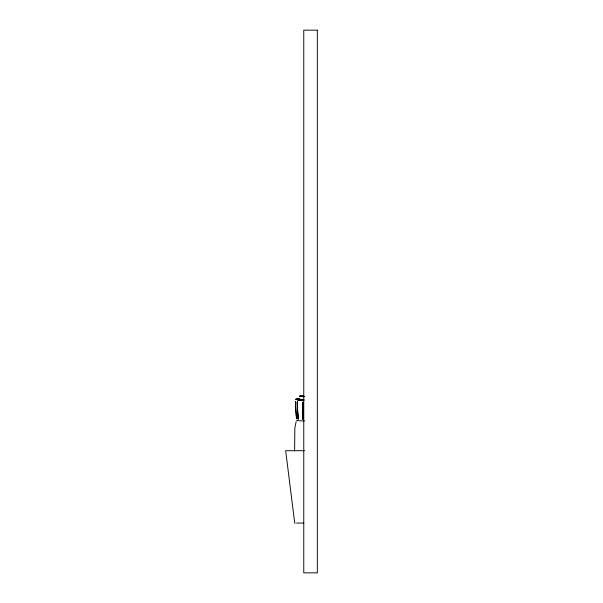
<?xml version="1.0" encoding="UTF-8"?>
<svg xmlns="http://www.w3.org/2000/svg" width="603" height="603" viewBox="0 0 603 603"><rect width="100%" height="100%" fill="white"/><g stroke="black" fill="none" stroke-linecap="round" stroke-linejoin="round"><path stroke-width="0.9" d="M302.887 419.334L303.128 402.186A134.763 8.834 -89.1 0 0 303.03 419.341L302.887 419.334A134.763 8.834 -89.1 0 1 302.985 402.186L303.105 405.314M294.596 450.938L294.852 427.813L296.148 421.565M299.729 396.133L302.796 395.952M299.729 396.201L300.256 396.065M297.339 401.884L297.309 401.892A366.187 303.294 -82.5 0 0 298.048 417.532L298.236 419.1A134.763 111.615 -82.5 0 1 297.385 401.9M297.49 405.035L297.309 401.892A134.763 111.615 -82.5 0 0 298.161 419.093M300.204 396.126L300.95 396.005M295.553 401.432L295.515 401.432A366.187 364.069 -40.3 0 0 296.442 417.118L296.586 418.693A134.763 133.979 -40.3 0 1 295.523 401.447L295.696 404.583M300.897 396.073L303.844 395.952M304.515 450.705L285.671 450.705L294.716 523.065L295.334 523.065M296.54 523.065L303.829 523.065M304.357 396.608L302.284 396.57L304.357 396.676M299.993 396.382L302.284 396.638M301.349 396.593L299.932 396.382M299.993 396.45L299.593 396.216M297.226 399.721A7.032 0.573 0.6 0 0 303.068 400.098A6.972 0.565 0.6 0 1 296.699 399.57M296.518 399.42A7.032 0.573 0.6 0 1 298.907 399.05M296.578 399.42A6.972 0.565 0.6 0 1 298.945 399.058M304.613 420.902A6.633 0.543 0.6 0 1 297.045 420.118M303.075 399.917A6.972 0.565 0.6 0 1 296.932 399.472A6.972 0.565 0.6 0 1 298.945 398.877M304.417 400.023A8.11 0.663 0.6 0 1 295.749 399.457A8.11 0.663 0.6 0 1 299.962 398.726M317.329 30.15L303.761 30.15L303.761 572.85L317.329 572.85L317.329 30.15"/></g></svg>
